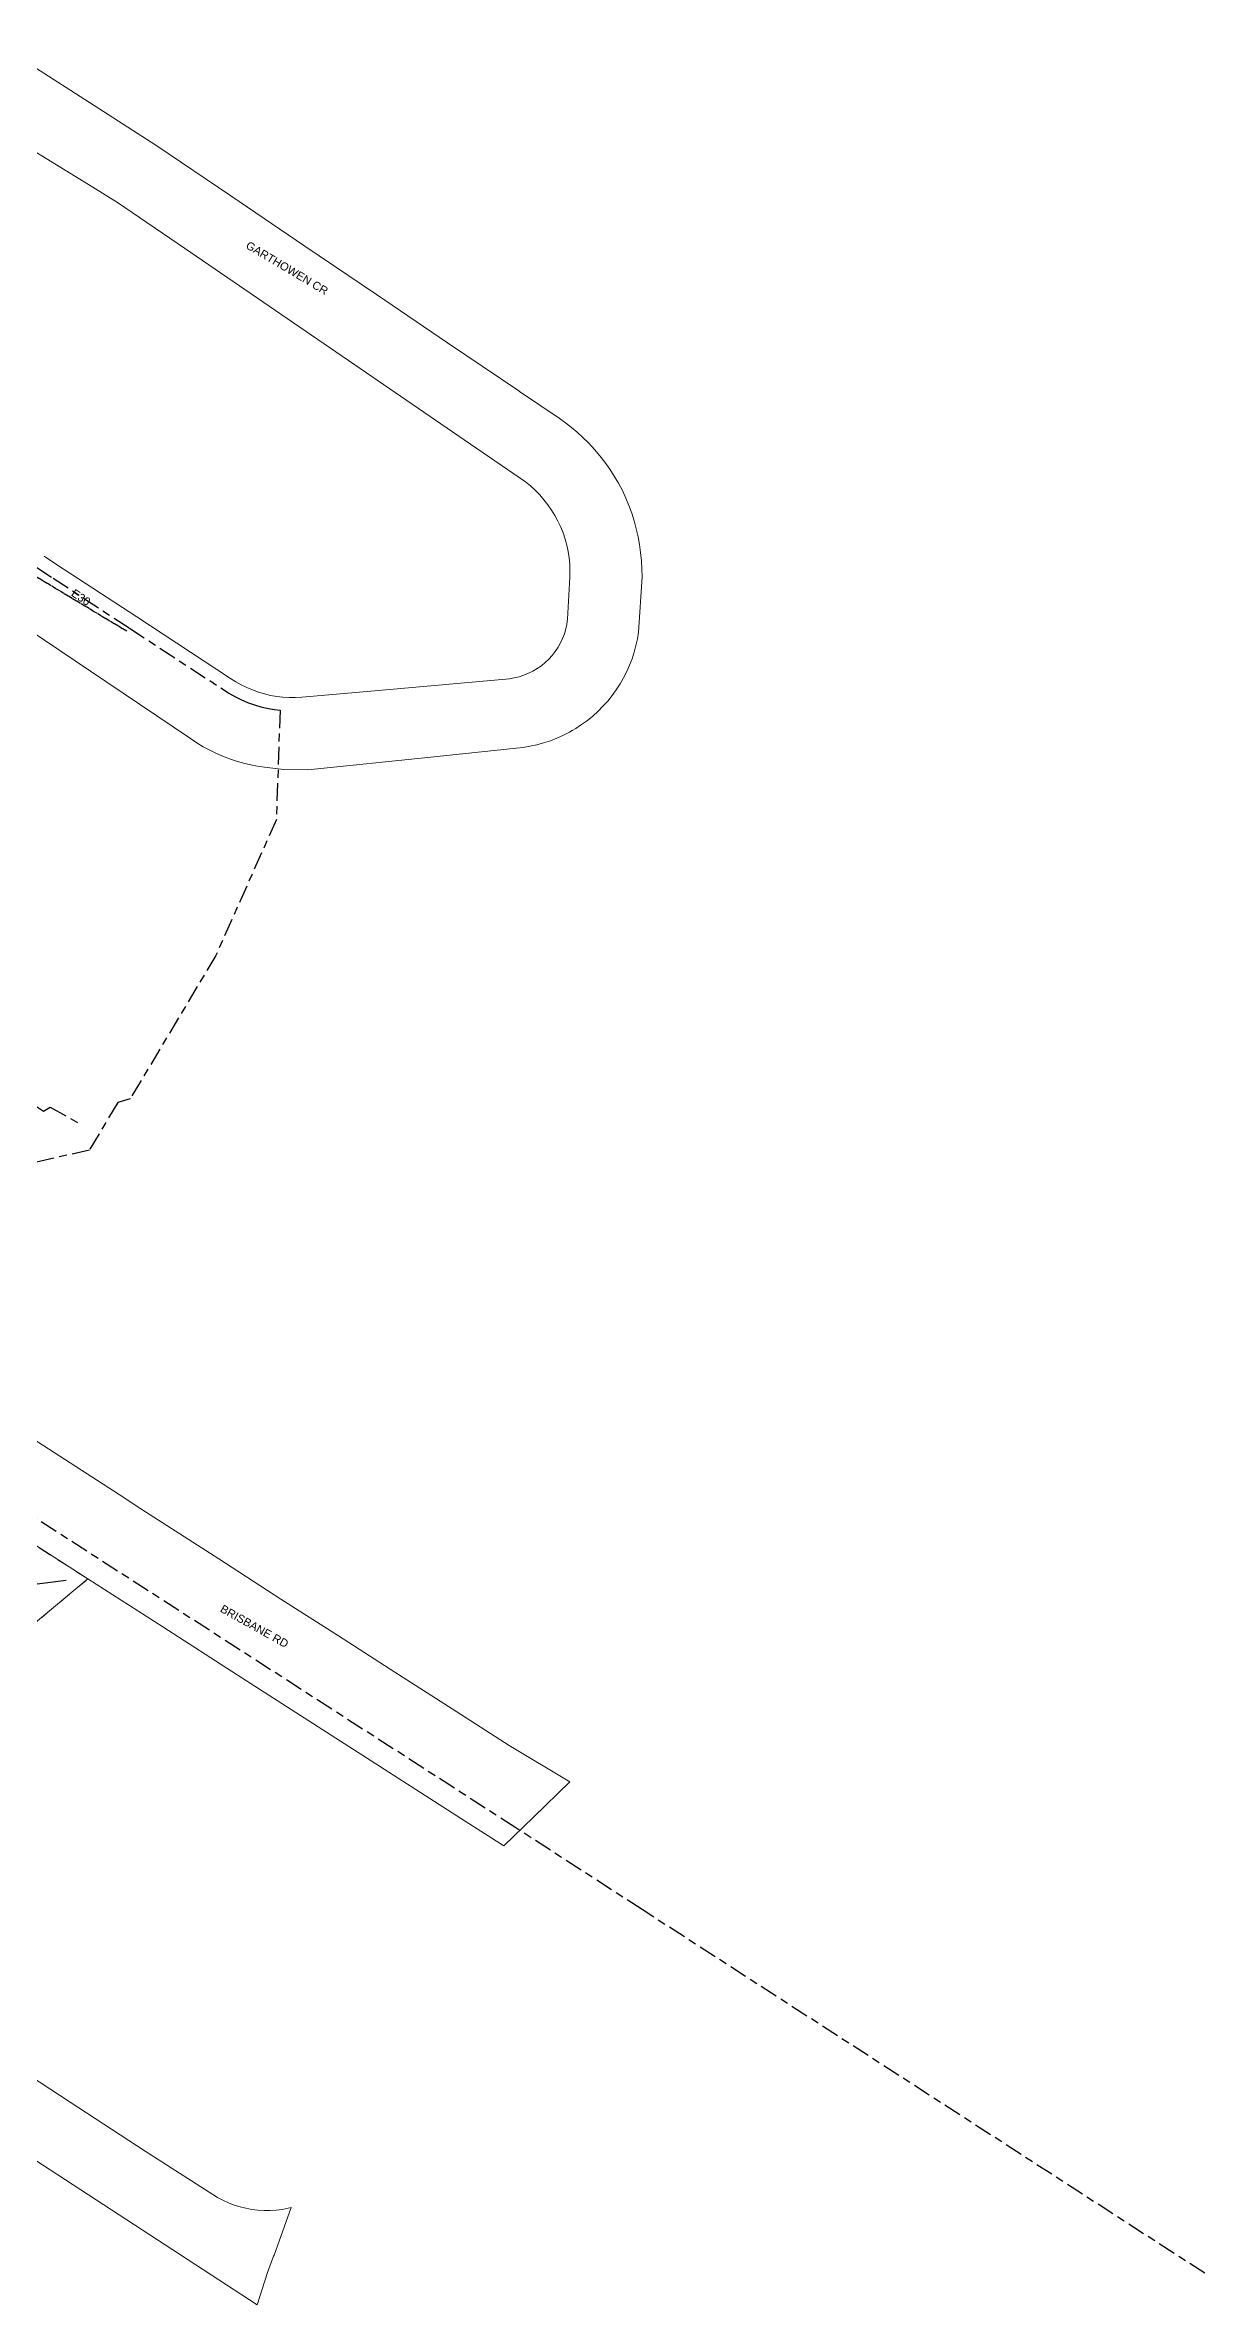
# Model space of a CAD drawing. Header units: metres. Extents: x 314728 to 315901, y 6265229 to 6266735.
# Drawn here: x 315640 to 315901, y 6265610 to 6266118 of the extents above; entities that cross this region are included whole.
import ezdxf

# ---------------------------------------------------------------- set-up
doc = ezdxf.new("R2010")
doc.units = ezdxf.units.M
for name, pattern in [('Cable Exist OH', [1, 1, 0]), ('Cable Exist UG', [8.2, 4, -1.2, 1.8, -1.2]), ('Dash', [5, 3, -2])]:
    doc.linetypes.add(name, pattern=pattern)
for name, color, linetype, lineweight in [('Cadastre Buildings_SP_EXT', 250, 'Continuous', 5), ('Cadastre Developer_SP_EXT', 250, 'Continuous', 5), ('Cadastre Roads_SP_EXT', 250, 'Continuous', 5)]:
    doc.layers.add(name, color=color, linetype=linetype, lineweight=lineweight)
for name, color, linetype in [('Mains_HV_EXT', 7, 'Continuous'), ('Mains_LV_EXT', 7, 'Continuous'), ('Services_SP_EXT', 7, 'Continuous')]:
    doc.layers.add(name, color=color, linetype=linetype)
doc.styles.get("Standard").update_dxf_attribs({"font": 'arial.ttf'})

msp = doc.modelspace()

# ---------------------------------------------------------------- linework, layer by layer
at = {"layer": 'Cadastre Buildings_SP_EXT', "linetype": 'Continuous'}
msp.add_lwpolyline([(315612.34, 6265742.37), (315649.61, 6265773.42), (315630.24, 6265785.88)], dxfattribs=at)
at = {"layer": 'Cadastre Developer_SP_EXT', "linetype": 'Dash'}
msp.add_lwpolyline([(315649.61, 6265773.42), (315629.4, 6265786.32), (315622.91, 6265781.52), (315582.43, 6265764.09), (315562.49, 6265743.57), (315562.49, 6265743.57, -0.4333), (315562.43, 6265721.02), (315562.43, 6265721.02), (315560.49, 6265719.06), (315560.49, 6265719.06, 0.40977), (315561.24, 6265710.75), (315561.24, 6265710.75), (315585.46, 6265694.89), (315618.53, 6265722.33), (315629.27, 6265731.51), (315612.34, 6265742.37), (315649.61, 6265773.42)], format="xyb", close=True, dxfattribs=at)
at = {"layer": 'Cadastre Roads_SP_EXT', "linetype": 'Continuous'}
for points in [[(315629.42, 6265991.58), (315653.65, 6265975.3), (315672.71, 6265962.48), (315674.15, 6265961.53), (315675.59, 6265960.64), (315677.07, 6265959.83), (315678.59, 6265959.09), (315680.14, 6265958.42), (315681.72, 6265957.82), (315683.32, 6265957.3), (315684.95, 6265956.85), (315686.6, 6265956.48), (315688.26, 6265956.19), (315689.94, 6265955.98), (315691.84, 6265955.74), (315693.73, 6265955.5), (315699.11, 6265955.43), (315726.78, 6265958.27), (315745.94, 6265960.28), (315747.52, 6265960.49), (315749.08, 6265960.74), (315750.63, 6265961.08), (315752.16, 6265961.49), (315753.67, 6265961.98), (315755.15, 6265962.56), (315756.6, 6265963.21), (315758.01, 6265963.93), (315758.58, 6265964.26), (315759.38, 6265964.73), (315760.71, 6265965.6), (315761.99, 6265966.53), (315763.22, 6265967.53), (315764.39, 6265968.6), (315765.51, 6265969.73), (315766.57, 6265970.91), (315767.56, 6265972.14), (315768.49, 6265973.43), (315768.49, 6265973.43), (315769.35, 6265974.76), (315770.14, 6265976.14), (315770.86, 6265977.55), (315771.49, 6265978.97), (315772.04, 6265980.42), (315772.52, 6265981.89), (315772.93, 6265983.39), (315773.26, 6265984.9), (315773.51, 6265986.43), (315774.34, 6265998.87), (315774.26, 6266000.65), (315774.15, 6266002.47), (315773.97, 6266004.29), (315773.72, 6266006.09), (315773.39, 6266007.88), (315772.99, 6266009.66), (315772.52, 6266011.42), (315771.98, 6266013.16), (315771.36, 6266014.88), (315770.68, 6266016.57), (315769.87, 6266018.26), (315768.99, 6266019.91), (315768.04, 6266021.52), (315767.02, 6266023.1), (315765.93, 6266024.62), (315764.78, 6266026.1), (315763.57, 6266027.52), (315762.29, 6266028.89), (315760.94, 6266030.22), (315759.7, 6266031.36), (315758.4, 6266032.47), (315757.06, 6266033.52), (315755.62, 6266034.52), (315746.71, 6266040.56), (315746.55, 6266040.67), (315730.54, 6266051.46), (315714.52, 6266062.35), (315698.4, 6266073.25), (315681.76, 6266084.54), (315664.93, 6266095.92), (315645.81, 6266108.22), (315629.92, 6266118.44)], [(315626.74, 6266101.21), (315650.75, 6266086.48), (315656.32, 6266083.06), (315671.37, 6266072.76), (315691.82, 6266058.75), (315712.33, 6266044.71), (315734.29, 6266029.67), (315746.89, 6266021.04), (315748.06, 6266020.2), (315749.18, 6266019.29), (315750.26, 6266018.31), (315751.27, 6266017.28), (315752.22, 6266016.2), (315753.11, 6266015.06), (315753.94, 6266013.87), (315754.69, 6266012.63), (315755.38, 6266011.36), (315755.99, 6266010.05), (315756.52, 6266008.71), (315756.98, 6266007.34), (315757.36, 6266005.94), (315757.66, 6266004.53), (315757.88, 6266003.1), (315758.02, 6266001.66), (315758.08, 6266000.22), (315758.05, 6265998.77), (315757.54, 6265989.33), (315757.38, 6265988.22), (315757.14, 6265987.12), (315756.82, 6265986.04), (315756.42, 6265984.99), (315755.94, 6265983.98), (315755.39, 6265983), (315754.77, 6265982.06), (315754.08, 6265981.18), (315753.32, 6265980.35), (315752.51, 6265979.57), (315751.64, 6265978.86), (315750.72, 6265978.22), (315749.75, 6265977.64), (315748.75, 6265977.14), (315747.71, 6265976.72), (315746.64, 6265976.37), (315745.55, 6265976.11), (315744.44, 6265975.92), (315712.46, 6265973.07), (315697.73, 6265971.75), (315696.33, 6265971.68), (315694.92, 6265971.69), (315693.51, 6265971.77), (315692.11, 6265971.94), (315690.72, 6265972.19), (315689.35, 6265972.51), (315688, 6265972.91), (315686.68, 6265973.39), (315685.38, 6265973.94), (315684.12, 6265974.56), (315682.89, 6265975.25), (315681.71, 6265976.01), (315660.61, 6265989.83), (315642.58, 6266001.64), (315639.8, 6266003.46)], [(315628.96, 6265648.4), (315687.72, 6265610.14), (315690.07, 6265617.39), (315691.4, 6265621.06), (315691.5, 6265621.32), (315695.38, 6265632.03), (315694.7, 6265631.86), (315693.35, 6265631.61), (315691.99, 6265631.43), (315690.62, 6265631.35), (315689.25, 6265631.35), (315687.89, 6265631.43), (315686.53, 6265631.59), (315685.18, 6265631.85), (315683.85, 6265632.18), (315682.54, 6265632.59), (315681.26, 6265633.08), (315680.02, 6265633.65), (315678.81, 6265634.29), (315662.53, 6265644.72), (315645.65, 6265655.7), (315627.02, 6265667.85)]]:
    msp.add_lwpolyline(points, dxfattribs=at)
msp.add_lwpolyline([(315564.35, 6265828.5), (315598.51, 6265806.53), (315615.78, 6265795.12), (315630.24, 6265785.88), (315649.61, 6265773.42), (315666.45, 6265762.63), (315683.22, 6265751.86), (315700.41, 6265740.83), (315717.34, 6265729.97), (315733.68, 6265719.46), (315743.24, 6265713.36), (315749.9, 6265719.84), (315758.04, 6265727.77), (315744.38, 6265735.94), (315731.56, 6265744.19), (315718.68, 6265752.48), (315706.01, 6265760.64), (315693.07, 6265768.89), (315679.07, 6265777.92), (315661.57, 6265789.23), (315656.63, 6265792.42), (315624.98, 6265812.81), (315595.42, 6265831.81), (315564.35, 6265828.5)], close=True, dxfattribs=at)
at = {"layer": 'Mains_HV_EXT', "linetype": 'Cable Exist OH'}
msp.add_lwpolyline([(315658.37, 6265986.6), (315627.03, 6266005.43), (315591.43, 6266019.7), (315550.75, 6266045.24), (315549.78, 6266075.83)], dxfattribs=at)
at = {"layer": 'Mains_HV_EXT', "linetype": 'Cable Exist UG'}
for points in [[(315638.13, 6266000.97), (315641.81, 6265998.55), (315658.97, 6265987.31), (315680.79, 6265973.05), (315681.37, 6265972.67), (315682.81, 6265971.87), (315684.05, 6265971.25), (315685.51, 6265970.61), (315687.09, 6265970.05), (315688.55, 6265969.61), (315690.29, 6265969.21), (315691.63, 6265968.99), (315692.85, 6265968.82), (315692.03, 6265944.24), (315692.03, 6265944.24), (315678.43, 6265913.7), (315659.13, 6265881.43)], [(315659.13, 6265881.43), (315656.33, 6265880.58), (315649.98, 6265869.91), (315569.16, 6265851.3), (315569.16, 6265851.3), (315548.52, 6265845.1), (315548.52, 6265845.1), (315568.6, 6265831.62), (315578.16, 6265825.6), (315581.38, 6265825.84), (315582.65, 6265825.02)], [(315900.91, 6265617.24), (315774.34, 6265699.03), (315745.88, 6265717.45), (315596.56, 6265813.71)]]:
    msp.add_lwpolyline(points, dxfattribs=at)
at = {"layer": 'Mains_LV_EXT', "linetype": 'Cable Exist UG'}
msp.add_lwpolyline([(315573.86, 6265943.78), (315566.46, 6265936.51), (315573.75, 6265930.47), (315579.03, 6265926.46), (315583.2, 6265924.21), (315587.8, 6265921.41), (315591.73, 6265919.67), (315604.39, 6265912.94), (315604.9, 6265911.07), (315606.92, 6265909.7), (315608.79, 6265910.12), (315615.45, 6265905.25), (315618.58, 6265902.91), (315624.69, 6265897.16), (315631.6, 6265889.25), (315637.32, 6265881.96), (315637.36, 6265880.18), (315639.63, 6265878.67), (315641.17, 6265879.57), (315647.55, 6265875.96)], dxfattribs=at)
at = {"layer": 'Services_SP_EXT'}
msp.add_lwpolyline([(315644.72, 6265773.08), (315570.09, 6265763.63)], dxfattribs=at)

# ---------------------------------------------------------------- texts
at = {"layer": 'Cadastre Roads_SP_EXT'}
for s, rotation, p in [('GARTHOWEN CR', 329.195, (315684.98, 6266072.9)), ('BRISBANE RD', 330.8182, (315679.22, 6265766.15))]:
    msp.add_text(s, height=1.8, rotation=rotation, dxfattribs=at).set_placement(p)
at = {"layer": 'Mains_LV_EXT'}
msp.add_text('E30', height=1.8, rotation=326.2219, dxfattribs=at).set_placement((315645.71, 6265994.72))

doc.saveas('drawing.dxf')
